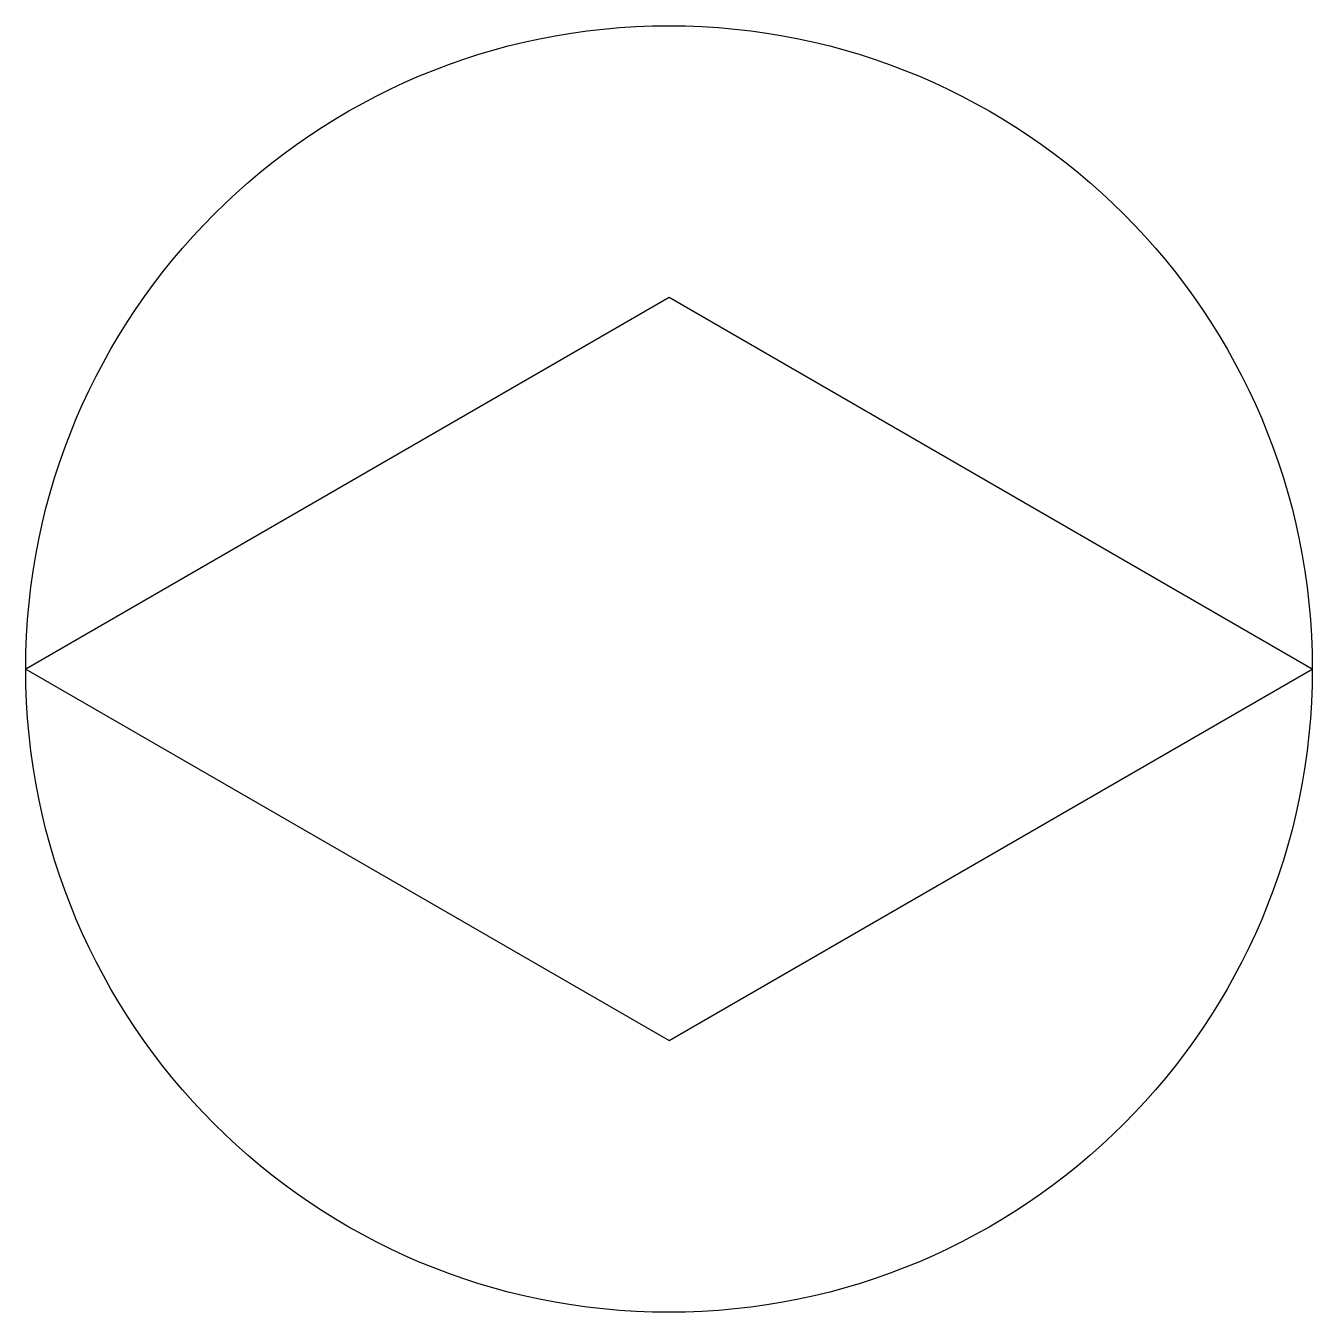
# Model space of a CAD drawing. Header units: feet. Extents: x -0.5 to 0.5, y -0.5 to 0.5.
import ezdxf

# ---------------------------------------------------------------- set-up
doc = ezdxf.new("R2010")
doc.units = ezdxf.units.FT
doc.header["$MEASUREMENT"] = 0

msp = doc.modelspace()

# ---------------------------------------------------------------- linework, layer by layer
at = {"elevation": 1.0001}
msp.add_lwpolyline([(0, 0.2887), (-0.5, 0), (0, -0.2887), (0.5, 0)], close=True, dxfattribs=at)
msp.add_circle((0, 0, 1), 0.5)
at = {"layer": 'Defpoints'}
msp.add_point((0, 0), dxfattribs=at)

doc.saveas('drawing.dxf')
